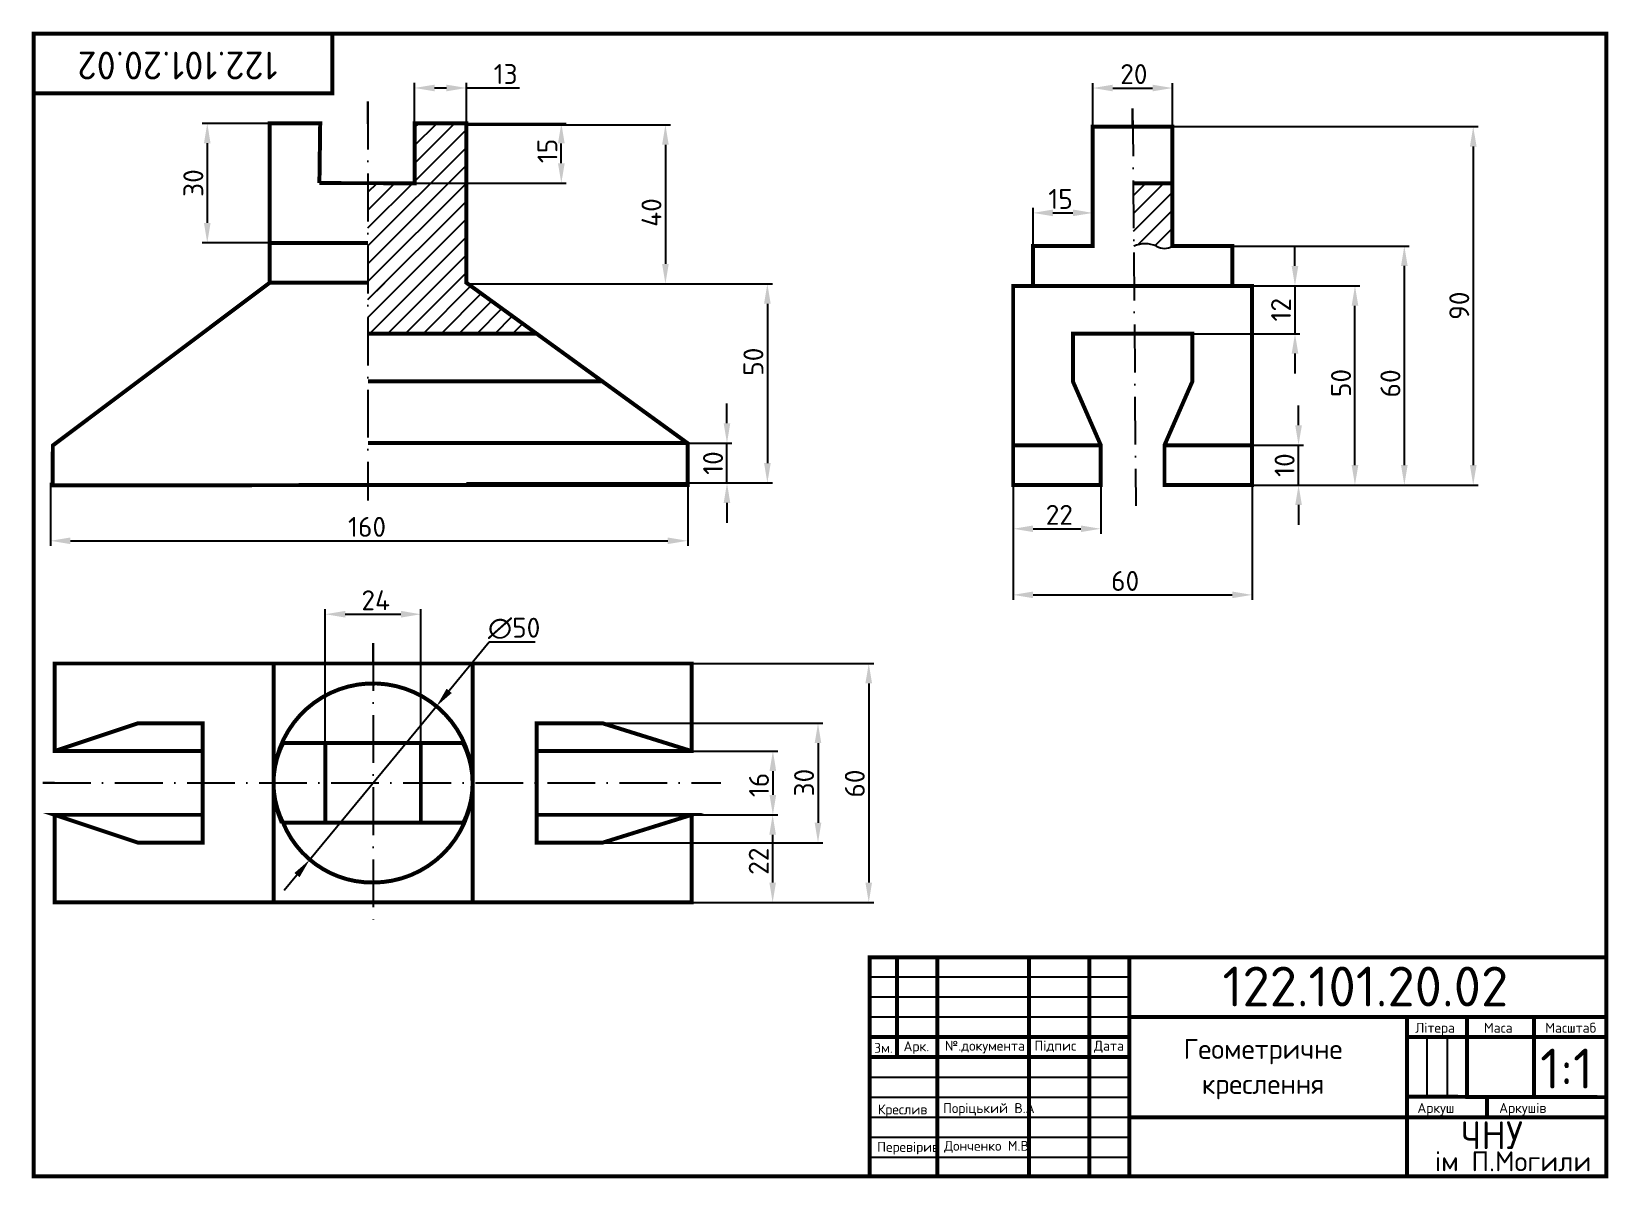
# Model space of a CAD drawing. Header units: millimetres. Extents: x 20 to 416, y 4 to 292.
import ezdxf
from ezdxf.enums import TextEntityAlignment as Align

# ---------------------------------------------------------------- set-up
doc = ezdxf.new("R2010")
doc.units = ezdxf.units.MM
doc.header["$PDMODE"] = 34
doc.header["$PDSIZE"] = -3
doc.linetypes.add('ACAD_ISO02W100', pattern=[15, 12, -3])
doc.linetypes.add('ACAD_ISO10W100', pattern=[18, 12, -3, 0, -3])
doc.layers.add('Dim', color=5, linetype='Continuous')
doc.layers.add('Kontur', color=7, linetype='Continuous')
doc.styles.get("Standard").update_dxf_attribs({"font": 'isocpeur.ttf'})
doc.dimstyles.new('ESKD_', dxfattribs={"dimtxt": 5, "dimasz": 5, "dimexe": 1.25, "dimexo": 0, "dimgap": 1, "dimtad": 1, "dimtoh": 1, "dimdec": 1, "dimtxsty": 'Standard', "dimcen": 2.5, "dimclrd": 256, "dimclre": 256, "dimclrt": 256, "dimadec": 0, "dimazin": 0, "dimtfac": 1, "dimtdec": 1, "dimtmove": 0, "dimatfit": 3, "dimfxl": 1, "dimtfillclr": 256, "dimlwd": -1, "dimlwe": -1, "dimarcsym": 0})

# ---------------------------------------------------------------- blocks, each defined once
blk = doc.blocks.new('*D3')
at = {"layer": 'Defpoints', "color": 0, "transparency": 16777216}
for p in [(184.27, 189.14), (194.14, 189.14), (184.27, 179.14)]:
    blk.add_point(p, dxfattribs=at)
at = {"layer": 'Dim', "transparency": 16777216}
for p, q in [((194.14, 194.14), (194.14, 199.14)), ((184.27, 189.14), (195.39, 189.14)), ((194.14, 179.14), (194.14, 189.14)), ((184.27, 179.14), (195.39, 179.14)), ((194.14, 174.14), (194.14, 169.14))]:
    blk.add_line(p, q, dxfattribs=at)
for points in [[(193.31, 194.14), (194.97, 194.14), (194.14, 189.14)], [(193.31, 174.14), (194.97, 174.14), (194.14, 179.14)]]:
    blk.add_solid(points, dxfattribs=at)
at = {"layer": 'Dim', "transparency": 16777216, "insert": (190.64, 184.14), "char_height": 5, "attachment_point": 5, "rotation": 90}
blk.add_mtext('10', dxfattribs=at)
blk = doc.blocks.new('*D4')
at = {"layer": 'Defpoints', "color": 0, "transparency": 16777216}
for p in [(128.7, 229.13), (128.7, 179.14), (204.28, 179.14)]:
    blk.add_point(p, dxfattribs=at)
at = {"layer": 'Dim', "transparency": 16777216}
for p, q in [((128.7, 229.13), (205.53, 229.13)), ((204.28, 224.13), (204.28, 184.14)), ((128.7, 179.14), (205.53, 179.14))]:
    blk.add_line(p, q, dxfattribs=at)
for points in [[(203.45, 224.13), (205.12, 224.13), (204.28, 229.13)], [(203.45, 184.14), (205.12, 184.14), (204.28, 179.14)]]:
    blk.add_solid(points, dxfattribs=at)
at = {"layer": 'Dim', "transparency": 16777216, "insert": (200.78, 209.59), "char_height": 5, "attachment_point": 5, "rotation": 90}
blk.add_mtext('50', dxfattribs=at)
blk = doc.blocks.new('*D5')
at = {"layer": 'Defpoints', "color": 0, "transparency": 16777216}
for p in [(24.27, 179.14), (184.27, 179.14), (184.27, 164.62)]:
    blk.add_point(p, dxfattribs=at)
at = {"layer": 'Dim', "transparency": 16777216}
for p, q in [((24.27, 179.14), (24.27, 163.37)), ((184.27, 179.14), (184.27, 163.37)), ((29.27, 164.62), (179.27, 164.62))]:
    blk.add_line(p, q, dxfattribs=at)
for points in [[(29.27, 165.45), (29.27, 163.79), (24.27, 164.62)], [(179.27, 165.45), (179.27, 163.79), (184.27, 164.62)]]:
    blk.add_solid(points, dxfattribs=at)
at = {"layer": 'Dim', "transparency": 16777216, "insert": (103.75, 168.12), "char_height": 5, "attachment_point": 5}
blk.add_mtext('160', dxfattribs=at)
blk = doc.blocks.new('*D6')
at = {"layer": 'Defpoints', "color": 0, "transparency": 16777216}
for p in [(129.15, 269.09), (128.78, 229.13), (178.68, 229.13)]:
    blk.add_point(p, dxfattribs=at)
at = {"layer": 'Dim', "transparency": 16777216}
for p, q in [((129.15, 269.09), (179.93, 269.09)), ((178.68, 264.09), (178.68, 234.13)), ((128.78, 229.13), (179.93, 229.13))]:
    blk.add_line(p, q, dxfattribs=at)
for points in [[(177.85, 264.09), (179.51, 264.09), (178.68, 269.09)], [(177.85, 234.13), (179.51, 234.13), (178.68, 229.13)]]:
    blk.add_solid(points, dxfattribs=at)
at = {"layer": 'Dim', "transparency": 16777216, "insert": (175.18, 247.05), "char_height": 5, "attachment_point": 5, "rotation": 90}
blk.add_mtext('40', dxfattribs=at)
blk = doc.blocks.new('*D7')
at = {"layer": 'Defpoints', "color": 0, "linetype": 'ACAD_ISO02W100', "transparency": 16777216}
for p in [(128.7, 278.33), (115.7, 269.92), (128.7, 269.92)]:
    blk.add_point(p, dxfattribs=at)
at = {"layer": 'Dim', "transparency": 16777216}
for p, q in [((115.7, 269.92), (115.7, 279.58)), ((120.7, 278.33), (123.7, 278.33)), ((128.7, 269.92), (128.7, 279.58)), ((128.7, 278.33), (142.06, 278.33))]:
    blk.add_line(p, q, dxfattribs=at)
at = {"layer": 'Dim', "linetype": 'ACAD_ISO02W100', "transparency": 16777216}
for points in [[(120.7, 279.16), (120.7, 277.49), (115.7, 278.33)], [(123.7, 279.16), (123.7, 277.49), (128.7, 278.33)]]:
    blk.add_solid(points, dxfattribs=at)
at = {"layer": 'Dim', "linetype": 'ACAD_ISO02W100', "transparency": 16777216, "insert": (138.56, 281.83), "char_height": 5, "attachment_point": 5}
blk.add_mtext('13', dxfattribs=at)
blk = doc.blocks.new('*D11')
at = {"layer": 'Defpoints', "color": 0, "transparency": 16777216}
for p in [(266.01, 178.63), (326.01, 178.63), (326.01, 151.04)]:
    blk.add_point(p, dxfattribs=at)
at = {"layer": 'Dim', "transparency": 16777216}
for p, q in [((266.01, 178.63), (266.01, 149.79)), ((326.01, 178.63), (326.01, 149.79)), ((271.01, 151.04), (321.01, 151.04))]:
    blk.add_line(p, q, dxfattribs=at)
for points in [[(271.01, 151.88), (271.01, 150.21), (266.01, 151.04)], [(321.01, 151.88), (321.01, 150.21), (326.01, 151.04)]]:
    blk.add_solid(points, dxfattribs=at)
at = {"layer": 'Dim', "transparency": 16777216, "insert": (294.13, 154.54), "char_height": 5, "attachment_point": 5}
blk.add_mtext('60', dxfattribs=at)
blk = doc.blocks.new('*D12')
at = {"layer": 'Defpoints', "color": 0, "transparency": 16777216}
for p in [(306.01, 278.32), (286.01, 268.63), (306.01, 268.63)]:
    blk.add_point(p, dxfattribs=at)
at = {"layer": 'Dim', "transparency": 16777216}
for p, q in [((286.01, 268.63), (286.01, 279.57)), ((291.01, 278.32), (301.01, 278.32)), ((306.01, 268.63), (306.01, 279.57))]:
    blk.add_line(p, q, dxfattribs=at)
for points in [[(291.01, 279.15), (291.01, 277.48), (286.01, 278.32)], [(301.01, 279.15), (301.01, 277.48), (306.01, 278.32)]]:
    blk.add_solid(points, dxfattribs=at)
at = {"layer": 'Dim', "transparency": 16777216, "insert": (296.32, 281.82), "char_height": 5, "attachment_point": 5}
blk.add_mtext('20', dxfattribs=at)
blk = doc.blocks.new('*D13')
at = {"layer": 'Defpoints', "color": 0, "transparency": 16777216}
for p in [(326.01, 188.63), (337.67, 188.63), (326.01, 178.63)]:
    blk.add_point(p, dxfattribs=at)
at = {"layer": 'Dim', "transparency": 16777216}
for p, q in [((337.67, 193.63), (337.67, 198.63)), ((326.01, 188.63), (338.92, 188.63)), ((337.67, 178.63), (337.67, 188.63)), ((326.01, 178.63), (338.92, 178.63)), ((337.67, 173.63), (337.67, 168.63))]:
    blk.add_line(p, q, dxfattribs=at)
for points in [[(336.84, 193.63), (338.51, 193.63), (337.67, 188.63)], [(336.84, 173.63), (338.51, 173.63), (337.67, 178.63)]]:
    blk.add_solid(points, dxfattribs=at)
at = {"layer": 'Dim', "transparency": 16777216, "insert": (334.17, 183.63), "char_height": 5, "attachment_point": 5, "rotation": 90}
blk.add_mtext('10', dxfattribs=at)
blk = doc.blocks.new('*D14')
at = {"layer": 'Defpoints', "color": 0, "transparency": 16777216}
for p in [(326.01, 228.63), (351.84, 228.63), (326.01, 178.63)]:
    blk.add_point(p, dxfattribs=at)
at = {"layer": 'Dim', "transparency": 16777216}
for p, q in [((326.01, 228.63), (353.09, 228.63)), ((351.84, 183.63), (351.84, 223.63)), ((326.01, 178.63), (353.09, 178.63))]:
    blk.add_line(p, q, dxfattribs=at)
for points in [[(351.01, 223.63), (352.68, 223.63), (351.84, 228.63)], [(351.01, 183.63), (352.68, 183.63), (351.84, 178.63)]]:
    blk.add_solid(points, dxfattribs=at)
at = {"layer": 'Dim', "transparency": 16777216, "insert": (348.34, 204.24), "char_height": 5, "attachment_point": 5, "rotation": 90}
blk.add_mtext('50', dxfattribs=at)
blk = doc.blocks.new('*D15')
at = {"layer": 'Defpoints', "color": 0, "transparency": 16777216}
for p in [(321.01, 238.63), (364.24, 238.63), (326.01, 178.63)]:
    blk.add_point(p, dxfattribs=at)
at = {"layer": 'Dim', "transparency": 16777216}
for p, q in [((321.01, 238.63), (365.49, 238.63)), ((364.24, 183.63), (364.24, 233.63)), ((326.01, 178.63), (365.49, 178.63))]:
    blk.add_line(p, q, dxfattribs=at)
for points in [[(363.4, 233.63), (365.07, 233.63), (364.24, 238.63)], [(363.4, 183.63), (365.07, 183.63), (364.24, 178.63)]]:
    blk.add_solid(points, dxfattribs=at)
at = {"layer": 'Dim', "transparency": 16777216, "insert": (360.74, 204.15), "char_height": 5, "attachment_point": 5, "rotation": 90}
blk.add_mtext('60', dxfattribs=at)
blk = doc.blocks.new('*D16')
at = {"layer": 'Defpoints', "color": 0, "transparency": 16777216}
for p in [(306.01, 268.63), (326.01, 178.63), (381.54, 178.63)]:
    blk.add_point(p, dxfattribs=at)
at = {"layer": 'Dim', "transparency": 16777216}
for p, q in [((306.01, 268.63), (382.79, 268.63)), ((381.54, 263.63), (381.54, 183.63)), ((326.01, 178.63), (382.79, 178.63))]:
    blk.add_line(p, q, dxfattribs=at)
for points in [[(380.71, 263.63), (382.38, 263.63), (381.54, 268.63)], [(380.71, 183.63), (382.38, 183.63), (381.54, 178.63)]]:
    blk.add_solid(points, dxfattribs=at)
at = {"layer": 'Dim', "transparency": 16777216, "insert": (378.04, 223.66), "char_height": 5, "attachment_point": 5, "rotation": 90}
blk.add_mtext('90', dxfattribs=at)
blk = doc.blocks.new('*D17')
at = {"layer": 'Defpoints', "color": 0, "transparency": 16777216}
for p in [(185.27, 133.81), (185.27, 73.81), (229.74, 73.81)]:
    blk.add_point(p, dxfattribs=at)
at = {"layer": 'Dim', "transparency": 16777216}
for p, q in [((185.27, 133.81), (230.99, 133.81)), ((229.74, 128.81), (229.74, 78.81)), ((185.27, 73.81), (230.99, 73.81))]:
    blk.add_line(p, q, dxfattribs=at)
for points in [[(228.9, 128.81), (230.57, 128.81), (229.74, 133.81)], [(228.9, 78.81), (230.57, 78.81), (229.74, 73.81)]]:
    blk.add_solid(points, dxfattribs=at)
at = {"layer": 'Dim', "transparency": 16777216, "insert": (226.24, 103.66), "char_height": 5, "attachment_point": 5, "rotation": 90}
blk.add_mtext('60', dxfattribs=at)
blk = doc.blocks.new('*D18')
at = {"layer": 'Defpoints', "color": 0, "transparency": 16777216}
for p in [(185.27, 111.81), (185.27, 95.81), (205.67, 95.81)]:
    blk.add_point(p, dxfattribs=at)
at = {"layer": 'Dim', "transparency": 16777216}
for p, q in [((185.27, 111.81), (206.92, 111.81)), ((205.67, 106.81), (205.67, 100.81)), ((185.27, 95.81), (206.92, 95.81))]:
    blk.add_line(p, q, dxfattribs=at)
for points in [[(204.83, 106.81), (206.5, 106.81), (205.67, 111.81)], [(204.83, 100.81), (206.5, 100.81), (205.67, 95.81)]]:
    blk.add_solid(points, dxfattribs=at)
at = {"layer": 'Dim', "transparency": 16777216, "insert": (202.17, 103.32), "char_height": 5, "attachment_point": 5, "rotation": 90}
blk.add_mtext('16', dxfattribs=at)
blk = doc.blocks.new('*D19')
at = {"layer": 'Defpoints', "color": 0, "transparency": 16777216}
for p in [(121.19, 123.08), (89.34, 84.53)]:
    blk.add_point(p, dxfattribs=at)
at = {"layer": 'Dim', "transparency": 16777216}
for p, q in [((134.44, 139.13), (124.37, 126.94)), ((145.94, 139.13), (134.44, 139.13)), ((89.34, 84.53), (121.19, 123.08)), ((86.16, 80.68), (82.97, 76.82))]:
    blk.add_line(p, q, dxfattribs=at)
for points in [[(123.73, 127.47), (125.02, 126.4), (121.19, 123.08)], [(85.52, 81.21), (86.8, 80.15), (89.34, 84.53)]]:
    blk.add_solid(points, dxfattribs=at)
at = {"layer": 'Dim', "transparency": 16777216, "insert": (140.69, 142.63), "char_height": 5, "attachment_point": 5}
blk.add_mtext('∅50', dxfattribs=at)
blk = doc.blocks.new('*D20')
at = {"layer": 'Defpoints', "color": 0, "transparency": 16777216}
for p in [(117.26, 146.18), (93.26, 113.81), (117.26, 113.81)]:
    blk.add_point(p, dxfattribs=at)
at = {"layer": 'Dim', "transparency": 16777216}
for p, q in [((93.26, 113.81), (93.26, 147.43)), ((117.26, 113.81), (117.26, 147.43)), ((98.26, 146.18), (112.26, 146.18))]:
    blk.add_line(p, q, dxfattribs=at)
for points in [[(98.26, 147.02), (98.26, 145.35), (93.26, 146.18)], [(112.26, 147.02), (112.26, 145.35), (117.26, 146.18)]]:
    blk.add_solid(points, dxfattribs=at)
at = {"layer": 'Dim', "transparency": 16777216, "insert": (105.93, 149.68), "char_height": 5, "attachment_point": 5}
blk.add_mtext('24', dxfattribs=at)
blk = doc.blocks.new('*D21')
at = {"layer": 'Defpoints', "color": 0, "linetype": 'ACAD_ISO02W100', "transparency": 16777216}
for p in [(128.7, 269.42), (152.54, 269.42), (115.69, 254.42)]:
    blk.add_point(p, dxfattribs=at)
at = {"layer": 'Dim', "transparency": 16777216}
for p, q in [((128.7, 269.42), (153.79, 269.42)), ((152.54, 259.42), (152.54, 264.42)), ((115.69, 254.42), (153.79, 254.42))]:
    blk.add_line(p, q, dxfattribs=at)
at = {"layer": 'Dim', "linetype": 'ACAD_ISO02W100', "transparency": 16777216}
for points in [[(151.71, 264.42), (153.38, 264.42), (152.54, 269.42)], [(151.71, 259.42), (153.38, 259.42), (152.54, 254.42)]]:
    blk.add_solid(points, dxfattribs=at)
at = {"layer": 'Dim', "linetype": 'ACAD_ISO02W100', "transparency": 16777216, "insert": (149.04, 262.53), "char_height": 5, "attachment_point": 5, "rotation": 90}
blk.add_mtext('15', dxfattribs=at)
blk = doc.blocks.new('*D22')
at = {"layer": 'Defpoints', "color": 0, "linetype": 'ACAD_ISO02W100', "transparency": 16777216}
for p in [(78.83, 269.43), (63.63, 239.43), (79.32, 239.43)]:
    blk.add_point(p, dxfattribs=at)
at = {"layer": 'Dim', "transparency": 16777216}
for p, q in [((78.83, 269.43), (62.38, 269.43)), ((63.63, 264.43), (63.63, 244.43)), ((79.32, 239.43), (62.38, 239.43))]:
    blk.add_line(p, q, dxfattribs=at)
at = {"layer": 'Dim', "linetype": 'ACAD_ISO02W100', "transparency": 16777216}
for points in [[(62.79, 264.43), (64.46, 264.43), (63.63, 269.43)], [(62.79, 244.43), (64.46, 244.43), (63.63, 239.43)]]:
    blk.add_solid(points, dxfattribs=at)
at = {"layer": 'Dim', "linetype": 'ACAD_ISO02W100', "transparency": 16777216, "insert": (60.13, 254.45), "char_height": 5, "attachment_point": 5, "rotation": 90}
blk.add_mtext('30', dxfattribs=at)
blk = doc.blocks.new('*D23')
at = {"layer": 'Defpoints', "color": 0, "linetype": 'ACAD_ISO10W100', "transparency": 16777216}
for p in [(326.01, 228.63), (311.01, 216.63), (336.78, 216.63)]:
    blk.add_point(p, dxfattribs=at)
at = {"layer": 'Dim', "transparency": 16777216}
for p, q in [((336.78, 233.63), (336.78, 238.63)), ((326.01, 228.63), (338.03, 228.63)), ((336.78, 228.63), (336.78, 216.63)), ((311.01, 216.63), (338.03, 216.63)), ((336.78, 211.63), (336.78, 206.63))]:
    blk.add_line(p, q, dxfattribs=at)
at = {"layer": 'Dim', "linetype": 'ACAD_ISO10W100', "transparency": 16777216}
for points in [[(335.95, 233.63), (337.61, 233.63), (336.78, 228.63)], [(335.95, 211.63), (337.61, 211.63), (336.78, 216.63)]]:
    blk.add_solid(points, dxfattribs=at)
at = {"layer": 'Dim', "linetype": 'ACAD_ISO10W100', "transparency": 16777216, "insert": (333.28, 222.63), "char_height": 5, "attachment_point": 5, "rotation": 90}
blk.add_mtext('12', dxfattribs=at)
blk = doc.blocks.new('*D25')
at = {"layer": 'Defpoints', "color": 0, "linetype": 'ACAD_ISO10W100', "transparency": 16777216}
for p in [(162.87, 118.81), (162.87, 88.81), (217, 88.81)]:
    blk.add_point(p, dxfattribs=at)
at = {"layer": 'Dim', "transparency": 16777216}
for p, q in [((162.87, 118.81), (218.25, 118.81)), ((217, 113.81), (217, 93.81)), ((162.87, 88.81), (218.25, 88.81))]:
    blk.add_line(p, q, dxfattribs=at)
at = {"layer": 'Dim', "linetype": 'ACAD_ISO10W100', "transparency": 16777216}
for points in [[(216.16, 113.81), (217.83, 113.81), (217, 118.81)], [(216.16, 93.81), (217.83, 93.81), (217, 88.81)]]:
    blk.add_solid(points, dxfattribs=at)
at = {"layer": 'Dim', "linetype": 'ACAD_ISO10W100', "transparency": 16777216, "insert": (213.5, 103.9), "char_height": 5, "attachment_point": 5, "rotation": 90}
blk.add_mtext('30', dxfattribs=at)
blk = doc.blocks.new('*D26')
at = {"layer": 'Defpoints', "color": 0, "linetype": 'ACAD_ISO10W100', "transparency": 16777216}
for p in [(266.01, 178.63), (288.01, 178.63), (288.01, 167.64)]:
    blk.add_point(p, dxfattribs=at)
at = {"layer": 'Dim', "transparency": 16777216}
for p, q in [((266.01, 178.63), (266.01, 166.39)), ((288.01, 178.63), (288.01, 166.39)), ((271.01, 167.64), (283.01, 167.64))]:
    blk.add_line(p, q, dxfattribs=at)
at = {"layer": 'Dim', "linetype": 'ACAD_ISO10W100', "transparency": 16777216}
for points in [[(271.01, 168.47), (271.01, 166.81), (266.01, 167.64)], [(283.01, 168.47), (283.01, 166.81), (288.01, 167.64)]]:
    blk.add_solid(points, dxfattribs=at)
at = {"layer": 'Dim', "linetype": 'ACAD_ISO10W100', "transparency": 16777216, "insert": (277.6, 171.14), "char_height": 5, "attachment_point": 5}
blk.add_mtext('22', dxfattribs=at)
blk = doc.blocks.new('*D27')
at = {"layer": 'Defpoints', "color": 0, "linetype": 'ACAD_ISO10W100', "transparency": 16777216}
for p in [(286.01, 246.96), (271.01, 238.63), (286.01, 238.63)]:
    blk.add_point(p, dxfattribs=at)
at = {"layer": 'Dim', "transparency": 16777216}
for p, q in [((271.01, 238.63), (271.01, 248.21)), ((276.01, 246.96), (281.01, 246.96)), ((286.01, 238.63), (286.01, 248.21))]:
    blk.add_line(p, q, dxfattribs=at)
at = {"layer": 'Dim', "linetype": 'ACAD_ISO10W100', "transparency": 16777216}
for points in [[(276.01, 247.8), (276.01, 246.13), (271.01, 246.96)], [(281.01, 247.8), (281.01, 246.13), (286.01, 246.96)]]:
    blk.add_solid(points, dxfattribs=at)
at = {"layer": 'Dim', "linetype": 'ACAD_ISO10W100', "transparency": 16777216, "insert": (277.91, 250.46), "char_height": 5, "attachment_point": 5}
blk.add_mtext('15', dxfattribs=at)
blk = doc.blocks.new('*D28')
at = {"layer": 'Defpoints', "color": 0, "linetype": 'ACAD_ISO10W100', "transparency": 16777216}
for p in [(185.27, 95.81), (185.27, 73.81), (205.61, 73.81)]:
    blk.add_point(p, dxfattribs=at)
at = {"layer": 'Dim', "transparency": 16777216}
for p, q in [((185.27, 95.81), (206.86, 95.81)), ((205.61, 90.81), (205.61, 78.81)), ((185.27, 73.81), (206.86, 73.81))]:
    blk.add_line(p, q, dxfattribs=at)
at = {"layer": 'Dim', "linetype": 'ACAD_ISO10W100', "transparency": 16777216}
for points in [[(204.78, 90.81), (206.44, 90.81), (205.61, 95.81)], [(204.78, 78.81), (206.44, 78.81), (205.61, 73.81)]]:
    blk.add_solid(points, dxfattribs=at)
at = {"layer": 'Dim', "linetype": 'ACAD_ISO10W100', "transparency": 16777216, "insert": (202.11, 84.17), "char_height": 5, "attachment_point": 5, "rotation": 90}
blk.add_mtext('22', dxfattribs=at)

msp = doc.modelspace()

# ---------------------------------------------------------------- hatches: boundary and pattern name
at = {"layer": 'Defpoints'}
h = msp.add_hatch(dxfattribs=at)
h.set_pattern_fill('ANSI31', color=256)
h.paths.add_polyline_path([(128.7, 269.42), (115.7, 269.42), (115.69, 254.42), (103.99, 254.43), (103.99, 216.63), (146.33, 216.63), (128.7, 229.42)])
h = msp.add_hatch(dxfattribs=at)
h.set_pattern_fill('ANSI31', color=256)
h.paths.add_polyline_path([(306.01, 254.42), (296.16, 254.42), (296.28, 238.63, -0.196822), (302.01, 238.63), (306.01, 238.63)])
h = msp.add_hatch(dxfattribs=at)
h.set_pattern_fill('ANSI31', color=256)
h.paths.add_polyline_path([(128.7, 229.42), (103.99, 229.42), (103.99, 216.63), (146.33, 216.63)])

# ---------------------------------------------------------------- linework, layer by layer
for p, q in [((296.05, 268.63), (296.01, 273.2)), ((306.01, 238.63), (306.01, 238.63)), ((306.01, 238.63), (306.01, 238.63))]:
    msp.add_line(p, q)
for centre, radius, start, end in [((299.15, 231.64), 7.56, 67.7305, 112.2695), ((304.01, 241.77), 3.72, 237.4796, 302.5204)]:
    msp.add_arc(centre, radius, start, end)
at = {"layer": 'Defpoints', "linetype": 'ACAD_ISO10W100'}
for p, q in [((103.99, 269.33), (103.99, 274.92)), ((103.99, 274.92), (103.99, 174.77)), ((296.01, 268.63), (296.01, 273.2)), ((296.01, 273.2), (296.8, 173.44)), ((286.01, 268.63), (296.01, 268.63)), ((105.26, 133.81), (105.26, 138.93)), ((105.26, 138.93), (105.26, 66.89)), ((93.26, 133.81), (105.26, 133.81)), ((25.27, 103.83), (22.35, 103.83)), ((22.35, 103.83), (192.56, 103.83))]:
    msp.add_line(p, q, dxfattribs=at)
at = {"layer": 'Defpoints', "linetype": 'ByBlock', "lineweight": -2, "const_width": 1}
msp.add_lwpolyline([(79.32, 229.43), (24.85, 188.57), (24.82, 178.57), (184.24, 178.63), (184.24, 189.14), (128.7, 229.42), (128.7, 269.42), (115.7, 269.42), (115.69, 254.42), (91.79, 254.43)], dxfattribs=at)
at = {"layer": 'Defpoints', "linetype": 'ByBlock', "const_width": 1}
for points in [[(103.99, 229.42), (79.32, 229.42), (79.32, 269.43), (91.99, 269.43), (91.79, 254.43), (91.79, 254.43)], [(80.27, 133.81), (80.27, 73.81)], [(130.27, 133.81), (130.27, 73.81)], [(82.35, 113.81), (128.18, 113.81)], [(93.26, 103.78), (93.26, 113.81), (93.26, 93.81)], [(117.26, 103.78), (117.26, 113.81), (117.26, 93.81)], [(128.24, 93.81), (82.35, 93.81)]]:
    msp.add_lwpolyline(points, dxfattribs=at)
at = {"layer": 'Defpoints', "const_width": 1}
for points in [[(286.01, 268.63), (306.01, 268.63), (306.01, 238.63), (321.01, 238.63), (321.01, 228.63), (271.01, 228.63), (271.01, 238.63), (286.01, 238.63), (286.01, 268.63), (306.01, 268.63)], [(306.01, 254.42), (296.16, 254.42)], [(79.32, 239.43), (103.99, 239.43)], [(311.01, 216.63), (281.01, 216.63), (311.01, 216.63), (311.01, 204.63), (304.01, 188.63), (304.01, 178.63), (326.01, 178.63), (326.01, 188.63), (326.01, 228.63), (321.01, 228.63), (321.01, 238.63)], [(271.01, 228.63), (266.01, 228.63), (266.01, 188.63), (266.01, 178.63)], [(103.99, 216.63), (146.33, 216.63)], [(281.01, 216.63), (281.01, 204.63), (288.01, 188.63)], [(281.01, 204.63), (281.01, 216.63), (311.01, 216.63)], [(103.99, 204.63), (103.99, 204.63)], [(103.99, 204.63), (162.87, 204.63)], [(281.01, 204.63), (288.01, 188.63), (288.01, 178.63)], [(103.99, 189.14), (103.99, 189.14)], [(103.99, 189.14), (184.24, 189.14)], [(288.01, 188.63), (266.01, 188.63), (266.01, 178.63), (288.51, 178.63), (266.01, 178.63)], [(304.01, 188.63), (326.01, 188.63)], [(62.45, 111.81), (25.27, 111.81), (25.27, 133.81), (80.27, 133.81), (80.27, 118.81)], [(80.27, 133.81), (130.27, 133.81), (130.27, 73.81), (80.27, 73.81)], [(130.27, 118.81), (130.27, 133.81), (185.27, 133.81), (185.27, 111.81), (146.33, 111.81), (146.33, 118.81)], [(62.5, 118.81), (46.26, 118.81), (25.27, 111.81)], [(46.26, 118.81), (62.5, 118.81), (62.49, 88.81), (46.26, 88.81)], [(62.5, 118.81), (62.49, 88.81)], [(185.27, 111.81), (162.87, 118.81), (146.33, 118.81)], [(162.87, 118.81), (146.33, 118.81), (146.33, 111.81)], [(146.33, 111.81), (146.33, 95.81), (185.27, 95.81), (185.27, 73.81), (130.27, 73.81), (130.27, 88.81)], [(62.48, 95.81), (25.27, 95.81), (46.26, 88.81), (62.49, 88.81)], [(80.27, 88.81), (80.27, 73.81), (25.27, 73.81), (25.27, 95.81), (62.48, 95.81)]]:
    msp.add_lwpolyline(points, dxfattribs=at)
at = {"layer": 'Defpoints', "linetype": 'ByBlock', "const_width": 1}
for points in [[(121.63, 122.71, 0.798679), (82.35, 93.81, -4.388179)], [(121.63, 122.71, -0.694524), (105.27, 78.81, -11.373079)], [(82.8, 93.55, -0.246551), (82.79, 114.06, -0.686909)], [(127.74, 114.07, -0.243452), (127.79, 93.53, -3.261967)], [(82.67, 93.81, 0.307501), (105.27, 78.81, 1.353399)]]:
    msp.add_lwpolyline(points, format="xyb", dxfattribs=at)
at = {"layer": 'Defpoints', "const_width": 1}
msp.add_lwpolyline([(146.33, 88.81), (162.87, 88.81), (185.27, 95.81), (146.33, 95.81)], close=True, dxfattribs=at)
at = {"layer": 'Kontur'}
for p, q in [((236.86, 60), (236.86, 34.98)), ((246.94, 60), (246.94, 5)), ((270.02, 60), (270.02, 5)), ((285.13, 60), (285.13, 5)), ((295.21, 60), (295.21, 5)), ((230, 55.12), (295.21, 55.12)), ((230, 50.09), (295.21, 50.09)), ((230, 45.05), (295.21, 45.05)), ((415, 45.05), (295.21, 45.05)), ((364.88, 45.05), (364.88, 5)), ((379.99, 45.05), (379.99, 24.91)), ((396.78, 45.05), (396.78, 24.91)), ((230, 40.02), (295.21, 40.02)), ((415, 40.02), (364.88, 40.02)), ((369.92, 40.02), (369.92, 24.91)), ((374.96, 40.02), (374.96, 24.91)), ((230, 34.98), (295.21, 34.98)), ((230, 29.95), (295.21, 29.95)), ((230, 24.91), (295.21, 24.91)), ((415, 24.91), (364.88, 24.91)), ((385.03, 19.88), (385.03, 24.91)), ((396.78, 24.91), (396.78, 24.91)), ((230, 19.88), (295.21, 19.88)), ((415, 19.88), (295.21, 19.88)), ((230, 14.85), (295.21, 14.85)), ((230, 9.81), (295.21, 9.81))]:
    msp.add_line(p, q, dxfattribs=at)
at = {"layer": 'Kontur', "const_width": 1}
for points in [[(20, 5), (415, 5), (415, 292), (20, 292)], [(20, 277), (95, 277), (95, 292), (20, 292)]]:
    msp.add_lwpolyline(points, close=True, dxfattribs=at)
at = {"layer": 'Kontur', "linetype": 'ACAD_ISO02W100', "const_width": 1}
msp.add_lwpolyline([(204.68, 61.67), (204.68, 61.67)], dxfattribs=at)
at = {"layer": 'Kontur', "const_width": 1}
for points in [[(415, 5), (415, 60), (230, 60), (230, 5)], [(236.86, 34.98), (236.86, 60)], [(246.94, 5), (246.94, 60)], [(270.02, 5), (270.02, 60)], [(285.13, 5), (285.13, 60)], [(295.21, 5), (295.21, 60)], [(295.21, 45.05), (415, 45.05)], [(364.88, 5), (364.88, 45.05)], [(379.99, 24.91), (379.99, 45.05)], [(396.78, 24.95), (396.78, 45.05)], [(230, 40.02), (295.21, 40.02)], [(415, 40.02), (364.88, 40.02)], [(230, 34.98), (295.21, 34.98)], [(364.88, 25.03), (415, 24.91)], [(385.03, 19.88), (385.03, 24.91)], [(295.21, 19.88), (415, 19.88)]]:
    msp.add_lwpolyline(points, dxfattribs=at)

# ---------------------------------------------------------------- texts
at = {"layer": 'Kontur'}
msp.add_text('122.101.20.02', height=7, rotation=180, dxfattribs=at).set_placement((81.3, 287.46))
for s, height, p in [('122.101.20.02', 10, (318.58, 47.7)), ('Зм.', 2.5, (231.08, 36.04)), ('Арк.', 2.5, (238.47, 36.45)), ('№.документа', 2.5, (248.85, 36.57)), ('Підпис', 2.5, (271.36, 36.6)), ('Дата', 2.5, (286.32, 36.57)), ('1:1', 10, (398.36, 27.09)), ('Креслив', 2.5, (232, 20.59)), ('Поріцький В.А', 2.5, (248.42, 20.91)), ('Аркушів', 2.5, (388.05, 20.96)), ('ЧНУ', 7, (378.44, 11.86)), ('Перевірив', 2.5, (231.87, 11.18)), ('Донченко М.В.', 2.5, (248.67, 11.44)), ('ім П.Могили', 5, (371.9, 6.31))]:
    msp.add_text(s, height=height, dxfattribs=at).set_placement(p)
for s, height, p in [('Літера', 2.5, (371.97, 41.08)), ('Маса', 2.5, (387.83, 41.08)), ('Масштаб', 2.5, (406.01, 41.08)), ('Геометричне', 5, (328.75, 34.52)), ('креслення', 5, (328.75, 25.73)), ('Аркуш', 2.5, (372.17, 20.96))]:
    msp.add_text(s, height=height, dxfattribs=at).set_placement(p, align=Align.CENTER)

# ---------------------------------------------------------------- dimensions: what is measured, and where the dimension line sits
at = {"layer": 'Dim', "linetype": 'ACAD_ISO02W100'}
dim = msp.add_linear_dim(base=(128.7, 278.33), p1=(115.7, 269.92), p2=(128.7, 269.92), dimstyle='ESKD_', dxfattribs=at)
dim.commit()
dim.dimension.update_dxf_attribs({"geometry": '*D7', "text_midpoint": (138.56, 278.33), "dimtype": 160})
at = {"layer": 'Dim'}
for base, p1, p2, picture, middle in [((306.01, 278.32), (286.01, 268.63), (306.01, 268.63), '*D12', (296.32, 278.32)), ((184.27, 164.62), (24.27, 179.14), (184.27, 179.14), '*D5', (103.75, 164.62)), ((326.01, 151.04), (266.01, 178.63), (326.01, 178.63), '*D11', (294.13, 151.04)), ((117.26, 146.18), (93.26, 113.81), (117.26, 113.81), '*D20', (105.93, 146.18))]:
    dim = msp.add_linear_dim(base=base, p1=p1, p2=p2, dimstyle='ESKD_', dxfattribs=at)
    dim.commit()
    dim.dimension.update_dxf_attribs({"geometry": picture, "text_midpoint": middle, "dimtype": 160})
at = {"layer": 'Dim', "linetype": 'ACAD_ISO02W100'}
for base, p1, p2, picture, middle in [((63.63, 239.43), (78.83, 269.43), (79.32, 239.43), '*D22', (63.63, 254.45)), ((152.54, 269.42), (115.69, 254.42), (128.7, 269.42), '*D21', (152.54, 262.53))]:
    dim = msp.add_linear_dim(base=base, p1=p1, p2=p2, angle=90, dimstyle='ESKD_', dxfattribs=at)
    dim.commit()
    dim.dimension.update_dxf_attribs({"geometry": picture, "text_midpoint": middle, "dimtype": 160})
at = {"layer": 'Dim'}
for base, p1, p2, picture, middle in [((178.68, 229.13), (129.15, 269.09), (128.78, 229.13), '*D6', (178.68, 247.05)), ((381.54, 178.63), (306.01, 268.63), (326.01, 178.63), '*D16', (381.54, 223.66)), ((364.24, 238.63), (326.01, 178.63), (321.01, 238.63), '*D15', (364.24, 204.15)), ((204.28, 179.14), (128.7, 229.13), (128.7, 179.14), '*D4', (204.28, 209.59)), ((351.84, 228.63), (326.01, 178.63), (326.01, 228.63), '*D14', (351.84, 204.24)), ((194.14, 189.14), (184.27, 179.14), (184.27, 189.14), '*D3', (194.14, 184.14)), ((337.67, 188.63), (326.01, 178.63), (326.01, 188.63), '*D13', (337.67, 183.63)), ((229.74, 73.81), (185.27, 133.81), (185.27, 73.81), '*D17', (229.74, 103.66)), ((205.67, 95.81), (185.27, 111.81), (185.27, 95.81), '*D18', (205.67, 103.32))]:
    dim = msp.add_linear_dim(base=base, p1=p1, p2=p2, angle=90, dimstyle='ESKD_', dxfattribs=at)
    dim.commit()
    dim.dimension.update_dxf_attribs({"geometry": picture, "text_midpoint": middle, "dimtype": 160})
at = {"layer": 'Dim', "linetype": 'ACAD_ISO10W100'}
for base, p1, p2, picture, middle in [((286.01, 246.96), (271.01, 238.63), (286.01, 238.63), '*D27', (277.91, 246.96)), ((288.01, 167.64), (266.01, 178.63), (288.01, 178.63), '*D26', (277.6, 167.64))]:
    dim = msp.add_linear_dim(base=base, p1=p1, p2=p2, dimstyle='ESKD_', dxfattribs=at)
    dim.commit()
    dim.dimension.update_dxf_attribs({"geometry": picture, "text_midpoint": middle, "dimtype": 160})
for base, p1, p2, picture, middle in [((336.78, 216.63), (326.01, 228.63), (311.01, 216.63), '*D23', (336.78, 222.63)), ((217, 88.81), (162.87, 118.81), (162.87, 88.81), '*D25', (217, 103.9)), ((205.61, 73.81), (185.27, 95.81), (185.27, 73.81), '*D28', (205.61, 84.17))]:
    dim = msp.add_linear_dim(base=base, p1=p1, p2=p2, angle=90, dimstyle='ESKD_', dxfattribs=at)
    dim.commit()
    dim.dimension.update_dxf_attribs({"geometry": picture, "text_midpoint": middle, "dimtype": 160})
at = {"layer": 'Dim'}
dim = msp.add_diameter_dim_2p(p1=(89.34, 84.53), p2=(121.19, 123.08), dimstyle='ESKD_', dxfattribs=at)
dim.commit()
dim.dimension.update_dxf_attribs({"geometry": '*D19', "text_midpoint": (140.69, 139.13), "dimtype": 163})

doc.saveas('drawing.dxf')
